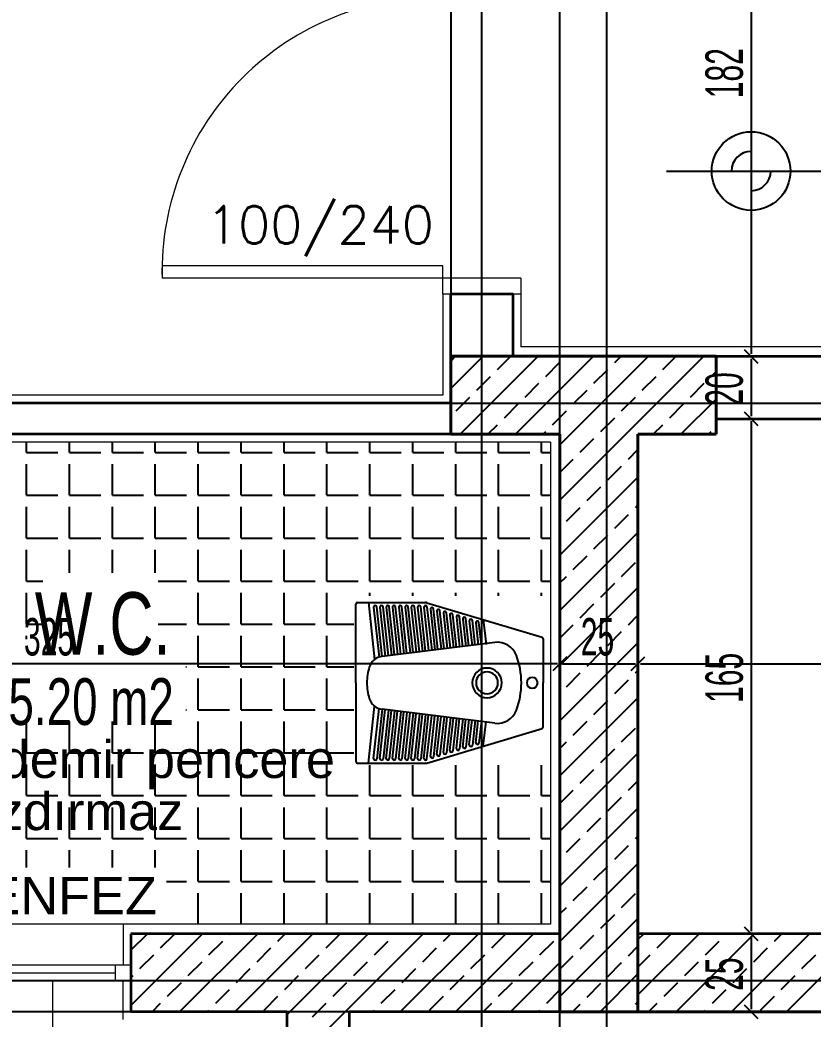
# Model space of a CAD drawing. Header units: inches. Extents: x -7543 to -822, y 102837 to 190349.
# Drawn here: x -836.2773 to -836.25188, y 102837.18519 to 102837.2172 of the extents above; entities that cross this region are included whole.
import ezdxf

# ---------------------------------------------------------------- set-up
doc = ezdxf.new("R2010")
doc.units = ezdxf.units.IN
doc.header["$MEASUREMENT"] = 0
doc.linetypes.add('DASHDOTX2', pattern=[2, 1, -0.5, 0, -0.5])
doc.layers.get('Defpoints').update_dxf_attribs({"lineweight": 25})
for name, color, linetype, lineweight in [('AKS', 1, 'Continuous', 25), ('ICOL', 55, 'Continuous', 25), ('KOLON', 2, 'Continuous', 40), ('SIVA', 150, 'Continuous', 15), ('TARAMA', 8, 'Continuous', 25), ('YAZI', 7, 'Continuous', 25)]:
    doc.layers.add(name, color=color, linetype=linetype, lineweight=lineweight)
for name, color, linetype, lineweight, true_color in [('DUVAR', 7, 'Continuous', 35, 0xfc4642), ('KAPI', 7, 'Continuous', 18, 0xffb360), ('PENCERE', 7, 'Continuous', 18, 0xffb360), ('TEFRİŞ', 7, 'Continuous', 25, 0x78462c)]:
    doc.layers.add(name, color=color, linetype=linetype, lineweight=lineweight, true_color=true_color)
doc.styles.add('arıal', font='arial.ttf', dxfattribs={"width": 0.7})
doc.styles.add('OLCU', font='tromand.shx', dxfattribs={"width": 0.6, "height": 12})
doc.styles.add('style5', font='arial.ttf', dxfattribs={"height": 1.25})
doc.styles.add('TURKCE', font='arial.ttf')
doc.styles.add('TXTX', font='TXTX')

msp = doc.modelspace()

# ---------------------------------------------------------------- linework, layer by layer
at = {"layer": 'AKS', "linetype": 'DASHDOTX2', "ltscale": 10}
for p, q in [((-836.262493609079, 102837.1806961072), (-836.262493609079, 102837.3175782626)), ((-836.2599936090788, 102837.1806961072), (-836.2599936090788, 102837.3175782626)), ((-836.2584936090789, 102837.1806961072), (-836.2584936090789, 102837.3175782626)), ((-836.367170170194, 102837.2049247682), (-836.1191146139665, 102837.2049247682)), ((-836.3669957154596, 102837.1864247682), (-836.1191146139665, 102837.1864247682))]:
    msp.add_line(p, q, dxfattribs=at)
at = {"layer": 'Defpoints'}
for p, q in [((-836.2634936090791, 102837.2286747682), (-836.2634936090788, 102837.2049247682)), ((-836.2634936090788, 102837.2049247682), (-836.2924936090786, 102837.2049247682)), ((-836.1609936090792, 102837.1854247682), (-836.335993609079, 102837.1854247682))]:
    msp.add_line(p, q, dxfattribs=at)
at = {"layer": 'DUVAR'}
for p, q in [((-836.2634936090791, 102837.2064247682), (-836.2634936090791, 102837.2084247682)), ((-836.2634936090791, 102837.2084247682), (-836.261493609079, 102837.2084247682)), ((-836.261493609079, 102837.2064247682), (-836.261493609079, 102837.2084247682)), ((-836.2549936090788, 102837.2064247682), (-836.2419936090789, 102837.2064247682)), ((-836.2634936090791, 102837.2049247682), (-836.2834936090786, 102837.2049247682)), ((-836.2549936090788, 102837.2044247682), (-836.2419936090789, 102837.2044247682)), ((-836.2634936090791, 102837.2039247682), (-836.2834936090786, 102837.2039247682)), ((-836.259993609079, 102837.1879247682), (-836.2737436090788, 102837.1879247682)), ((-836.2737436090788, 102837.1879247682), (-836.2737436090788, 102837.1854247682)), ((-836.2394936090789, 102837.1879247682), (-836.2574936090789, 102837.1879247682)), ((-836.2687436090788, 102837.1854247682), (-836.2737436090788, 102837.1854247682)), ((-836.2687436090788, 102837.1854247682), (-836.2687436090788, 102837.1794247682)), ((-836.259993609079, 102837.1854247682), (-836.2667436090787, 102837.1854247682)), ((-836.2667436090787, 102837.1854247682), (-836.2667436090787, 102837.1774247682)), ((-836.2394936090789, 102837.1854247682), (-836.2574936090789, 102837.1854247682)), ((-836.2574936090789, 102837.1854247682), (-836.2394936090789, 102837.1854247682))]:
    msp.add_line(p, q, dxfattribs=at)
at = {"layer": 'ICOL'}
for p, q in [((-836.2538691643615, 102837.2245967682), (-836.2538691643615, 102837.2065027682)), ((-836.2538692875517, 102837.2149069996), (-836.2538692875517, 102837.2099051914)), ((-836.2565819379208, 102837.212360035), (-836.2460495855444, 102837.212360035)), ((-836.2540897816772, 102837.2066453855), (-836.2536485470457, 102837.2062041508)), ((-836.2540897816772, 102837.2066453855), (-836.2536485470457, 102837.2062041508)), ((-836.2541031643615, 102837.2064247682), (-836.2519191643614, 102837.2064247682)), ((-836.2541031643615, 102837.2064247682), (-836.2519191643614, 102837.2064247682)), ((-836.2538691643615, 102837.2063467682), (-836.2538691643615, 102837.2045027682)), ((-836.2540897816772, 102837.2046453855), (-836.2536485470457, 102837.2042041509)), ((-836.2540897816772, 102837.2046453855), (-836.2536485470457, 102837.2042041509)), ((-836.2541031643615, 102837.2044247682), (-836.2519191643614, 102837.2044247682)), ((-836.2541031643615, 102837.2044247682), (-836.2519191643614, 102837.2044247682)), ((-836.2538691643615, 102837.2043467682), (-836.2538691643615, 102837.1880027682)), ((-836.2599936090788, 102837.196340318), (-836.2599936090788, 102837.198524318)), ((-836.2574936090789, 102837.196340318), (-836.2574936090789, 102837.198524318)), ((-836.2574936090789, 102837.196340318), (-836.2574936090789, 102837.198524318)), ((-836.2600716090789, 102837.196574318), (-836.2924156090786, 102837.196574318)), ((-836.2597729917632, 102837.1967949353), (-836.2602142263946, 102837.1963537007)), ((-836.2602142263945, 102837.1963537007), (-836.2597729917632, 102837.1967949353)), ((-836.259993609079, 102837.196808318), (-836.259993609079, 102837.194624318)), ((-836.2599156090788, 102837.196574318), (-836.2575716090789, 102837.196574318)), ((-836.2577142263947, 102837.1963537007), (-836.2572729917631, 102837.1967949353)), ((-836.2577142263947, 102837.1963537007), (-836.2572729917631, 102837.1967949353)), ((-836.2574156090789, 102837.196574318), (-836.2395716090789, 102837.196574318)), ((-836.2541031643615, 102837.1879247682), (-836.2519191643614, 102837.1879247682)), ((-836.2541031643615, 102837.1879247682), (-836.2519191643614, 102837.1879247682)), ((-836.2540897816772, 102837.1881453855), (-836.2536485470457, 102837.1877041509)), ((-836.2540897816772, 102837.1881453855), (-836.2536485470457, 102837.1877041509)), ((-836.2538691643615, 102837.1878467682), (-836.2538691643615, 102837.1855027682)), ((-836.2541031643615, 102837.1854247682), (-836.2519191643614, 102837.1854247682)), ((-836.2540897816772, 102837.1856453855), (-836.2536485470457, 102837.1852041509))]:
    msp.add_line(p, q, dxfattribs=at)
msp.add_circle((-836.2538692875517, 102837.212360035), 0.00126, dxfattribs=at)
for radius, start, end in [(0.0006300000000046567, 90, 180), (0.0006299999999959255, 270, 0)]:
    msp.add_arc((-836.2538692875517, 102837.212360035), radius, start, end, dxfattribs=at)
at = {"layer": 'KAPI'}
for p, q in [((-836.2637436090791, 102837.2093247682), (-836.2727436090792, 102837.2093247682)), ((-836.2727436090792, 102837.2093247682), (-836.272743609079, 102837.2089247682)), ((-836.263743609079, 102837.2089247682), (-836.2637436090791, 102837.2093247682)), ((-836.263743609079, 102837.2089247682), (-836.272743609079, 102837.2089247682)), ((-836.2612436090791, 102837.2089247682), (-836.263743609079, 102837.2089247682)), ((-836.263743609079, 102837.2084247682), (-836.263743609079, 102837.2089247682)), ((-836.2612436090791, 102837.2089247682), (-836.2612436090791, 102837.2084247682)), ((-836.263743609079, 102837.2084247682), (-836.2612436090791, 102837.2084247682))]:
    msp.add_line(p, q, dxfattribs=at)
msp.add_arc((-836.2639436090791, 102837.2091247682), 0.008802272433866156, 88.69804733154743, 181.3019526003686, dxfattribs=at)
at = {"layer": 'KOLON'}
for p, q in [((-836.259993609079, 102837.2064247682), (-836.2634936090788, 102837.2064247682)), ((-836.2634936090788, 102837.2064247682), (-836.2634936090788, 102837.2039247682)), ((-836.2579936090789, 102837.2064247682), (-836.259993609079, 102837.2064247682)), ((-836.2549936090788, 102837.2064247682), (-836.2579936090789, 102837.2064247682)), ((-836.2549936090788, 102837.2039247682), (-836.2549936090788, 102837.2064247682)), ((-836.2634936090788, 102837.2039247682), (-836.259993609079, 102837.2039247682)), ((-836.259993609079, 102837.2039247682), (-836.259993609079, 102837.1854247682)), ((-836.2574936090789, 102837.1854247682), (-836.2574936090789, 102837.2039247682)), ((-836.2574936090789, 102837.2039247682), (-836.2549936090788, 102837.2039247682)), ((-836.259993609079, 102837.1854247682), (-836.2574936090789, 102837.1854247682))]:
    msp.add_line(p, q, dxfattribs=at)
at = {"layer": 'PENCERE'}
for p, q in [((-836.2787436090788, 102837.1869247682), (-836.2737436090788, 102837.1869247682)), ((-836.2782436090788, 102837.1866747682), (-836.2742436090788, 102837.1866747682)), ((-836.2742436090788, 102837.1869247682), (-836.2742436090788, 102837.1864247682)), ((-836.2787436090788, 102837.1864247682), (-836.2737436090788, 102837.1864247682)), ((-836.2762436090787, 102837.1826580301), (-836.2762436090787, 102837.1864247682))]:
    msp.add_line(p, q, dxfattribs=at)
at = {"layer": 'SIVA'}
for p, q in [((-836.263743609079, 102837.2084247682), (-836.263743609079, 102837.2051747682)), ((-836.2612436090791, 102837.2084247682), (-836.2612436090791, 102837.2067247682)), ((-836.259993609079, 102837.2067247682), (-836.2612436090791, 102837.2067247682)), ((-836.2579936090789, 102837.2067247682), (-836.259993609079, 102837.2067247682)), ((-836.2546936090789, 102837.2067247682), (-836.2579936090789, 102837.2067247682)), ((-836.2416936090789, 102837.2067247682), (-836.2552936090789, 102837.2067247682)), ((-836.263743609079, 102837.2051747682), (-836.2834936090786, 102837.2051747682)), ((-836.2602936090789, 102837.2036747682), (-836.2834936090786, 102837.2036747682)), ((-836.2602936090789, 102837.2036747682), (-836.2602936090789, 102837.1882247682)), ((-836.2602936090789, 102837.1882247682), (-836.2922436090787, 102837.1882247682)), ((-836.2739936090787, 102837.1882247682), (-836.2739936090787, 102837.1869247682)), ((-836.2739936090787, 102837.1851747682), (-836.2739936090787, 102837.1864247682))]:
    msp.add_line(p, q, dxfattribs=at)
at = {"layer": 'TARAMA'}
for p, q in [((-836.2634936090788, 102837.2053883137), (-836.2624571545964, 102837.2064247682)), ((-836.2634936090788, 102837.2062721972), (-836.2633410380745, 102837.2064247682)), ((-836.2631893876435, 102837.2039247682), (-836.2606893876435, 102837.2064247682)), ((-836.2619968294041, 102837.2060012099), (-836.2615732711215, 102837.2064247682)), ((-836.2614216206905, 102837.2039247682), (-836.2589216206906, 102837.2064247682)), ((-836.2604500333202, 102837.205780239), (-836.260008091582, 102837.2062221807)), ((-836.259993609079, 102837.2035850128), (-836.2571538537376, 102837.2064247682)), ((-836.259993609079, 102837.2018172459), (-836.2553860867846, 102837.2064247682)), ((-836.258240324629, 102837.2062221807), (-836.2580377372155, 102837.2064247682)), ((-836.2566935285452, 102837.2060012099), (-836.2562699702626, 102837.2064247682)), ((-836.2589032372364, 102837.2055592681), (-836.2584612954981, 102837.2060012099)), ((-836.2551467324613, 102837.205780239), (-836.2549936090788, 102837.2059333624)), ((-836.2626597420115, 102837.2053382973), (-836.2622178002732, 102837.205780239)), ((-836.2611129459276, 102837.2051173264), (-836.2606710041894, 102837.2055592681)), ((-836.2573564411525, 102837.2053382973), (-836.2569144994143, 102837.205780239)), ((-836.2558096450687, 102837.2051173264), (-836.2553677033304, 102837.2055592681)), ((-836.2595661498437, 102837.2048963555), (-836.2591242081055, 102837.2053382973)), ((-836.2633226546188, 102837.2046753847), (-836.2628807128806, 102837.2051173264)), ((-836.261775858535, 102837.2044544138), (-836.2613339167967, 102837.2048963555)), ((-836.2580193537599, 102837.2046753847), (-836.2575774120216, 102837.2051173264)), ((-836.256472557676, 102837.2044544138), (-836.2560306159378, 102837.2048963555)), ((-836.2561183198317, 102837.2039247682), (-836.2549936090788, 102837.2050494789)), ((-836.2602290624511, 102837.2042334429), (-836.2597871207129, 102837.2046753847)), ((-836.2586822663673, 102837.2040124721), (-836.258240324629, 102837.2044544138)), ((-836.2623055041685, 102837.2039247682), (-836.2619968294041, 102837.2042334429)), ((-836.2605377372155, 102837.2039247682), (-836.2604500333202, 102837.2040124721)), ((-836.2570022033096, 102837.2039247682), (-836.2566935285452, 102837.2042334429)), ((-836.2552344363567, 102837.2039247682), (-836.2551467324613, 102837.2040124721)), ((-836.2770856678891, 102837.2033471982), (-836.2770856678891, 102837.2036747682)), ((-836.2757106678891, 102837.2033471982), (-836.2757106678891, 102837.2036747682)), ((-836.2743356678891, 102837.2033471982), (-836.2743356678891, 102837.2036747682)), ((-836.272960667889, 102837.2033471982), (-836.272960667889, 102837.2036747682)), ((-836.2715856678891, 102837.2033471982), (-836.2715856678891, 102837.2036747682)), ((-836.270210667889, 102837.2033471982), (-836.270210667889, 102837.2036747682)), ((-836.2688356678891, 102837.2033471982), (-836.2688356678891, 102837.2036747682)), ((-836.267460667889, 102837.2033471982), (-836.267460667889, 102837.2036747682)), ((-836.2660856678891, 102837.2033471982), (-836.2660856678891, 102837.2036747682)), ((-836.2647106678891, 102837.2033471982), (-836.2647106678891, 102837.2036747682)), ((-836.2633356678891, 102837.2033471982), (-836.2633356678891, 102837.2036747682)), ((-836.2619606678891, 102837.2033471982), (-836.2619606678891, 102837.2036747682)), ((-836.260585667889, 102837.2033471982), (-836.260585667889, 102837.2036747682)), ((-836.2593451789746, 102837.2033495595), (-836.2589032372364, 102837.2037915012)), ((-836.2770856678891, 102837.2033471982), (-836.2760856678891, 102837.2033471982)), ((-836.2757106678891, 102837.2033471982), (-836.274710667889, 102837.2033471982)), ((-836.2743356678891, 102837.2033471982), (-836.2733356678891, 102837.2033471982)), ((-836.272960667889, 102837.2033471982), (-836.2719606678891, 102837.2033471982)), ((-836.2715856678891, 102837.2033471982), (-836.2705856678891, 102837.2033471982)), ((-836.270210667889, 102837.2033471982), (-836.2692106678891, 102837.2033471982)), ((-836.2688356678891, 102837.2033471982), (-836.2678356678891, 102837.2033471982)), ((-836.267460667889, 102837.2033471982), (-836.2664606678891, 102837.2033471982)), ((-836.2660856678891, 102837.2033471982), (-836.265085667889, 102837.2033471982)), ((-836.2647106678891, 102837.2033471982), (-836.2637106678891, 102837.2033471982)), ((-836.2633356678891, 102837.2033471982), (-836.2623356678891, 102837.2033471982)), ((-836.2619606678891, 102837.2033471982), (-836.2609606678891, 102837.2033471982)), ((-836.260585667889, 102837.2033471982), (-836.2602936090789, 102837.2033471982)), ((-836.2577983828908, 102837.2031285886), (-836.2574936090789, 102837.2034333624)), ((-836.2770856678891, 102837.2019721982), (-836.2770856678891, 102837.2029721982)), ((-836.2757106678891, 102837.2019721982), (-836.2757106678891, 102837.2029721982)), ((-836.2743356678891, 102837.2019721982), (-836.2743356678891, 102837.2029721982)), ((-836.272960667889, 102837.2019721982), (-836.272960667889, 102837.2029721982)), ((-836.2715856678891, 102837.2019721982), (-836.2715856678891, 102837.2029721982)), ((-836.270210667889, 102837.2019721982), (-836.270210667889, 102837.2029721982)), ((-836.2688356678891, 102837.2019721982), (-836.2688356678891, 102837.2029721982)), ((-836.267460667889, 102837.2019721982), (-836.267460667889, 102837.2029721982)), ((-836.2660856678891, 102837.2019721982), (-836.2660856678891, 102837.2029721982)), ((-836.2647106678891, 102837.2019721982), (-836.2647106678891, 102837.2029721982)), ((-836.2633356678891, 102837.2019721982), (-836.2633356678891, 102837.2029721982)), ((-836.2619606678891, 102837.2019721982), (-836.2619606678891, 102837.2029721982)), ((-836.260585667889, 102837.2019721982), (-836.260585667889, 102837.2029721982)), ((-836.259993609079, 102837.2027011293), (-836.2595661498437, 102837.2031285886)), ((-836.2584612954981, 102837.202465676), (-836.2580193537599, 102837.2029076177)), ((-836.259993609079, 102837.2000494789), (-836.2574936090789, 102837.2025494789)), ((-836.2591242081055, 102837.2018027634), (-836.2586822663673, 102837.2022447051)), ((-836.2770856678891, 102837.2019721982), (-836.2760856678891, 102837.2019721982)), ((-836.2757106678891, 102837.2019721982), (-836.274710667889, 102837.2019721982)), ((-836.2743356678891, 102837.2019721982), (-836.2733356678891, 102837.2019721982)), ((-836.272960667889, 102837.2019721982), (-836.2719606678891, 102837.2019721982)), ((-836.2715856678891, 102837.2019721982), (-836.2705856678891, 102837.2019721982)), ((-836.270210667889, 102837.2019721982), (-836.2692106678891, 102837.2019721982)), ((-836.2688356678891, 102837.2019721982), (-836.2678356678891, 102837.2019721982)), ((-836.267460667889, 102837.2019721982), (-836.2664606678891, 102837.2019721982)), ((-836.2660856678891, 102837.2019721982), (-836.265085667889, 102837.2019721982)), ((-836.2647106678891, 102837.2019721982), (-836.2637106678891, 102837.2019721982)), ((-836.2633356678891, 102837.2019721982), (-836.2623356678891, 102837.2019721982)), ((-836.2619606678891, 102837.2019721982), (-836.2609606678891, 102837.2019721982)), ((-836.260585667889, 102837.2019721982), (-836.2602936090789, 102837.2019721982)), ((-836.2770856678891, 102837.2005971982), (-836.2770856678891, 102837.2015971982)), ((-836.2757106678891, 102837.2005971982), (-836.2757106678891, 102837.2015971982)), ((-836.2743356678891, 102837.2005971982), (-836.2743356678891, 102837.2015971982)), ((-836.272960667889, 102837.2005971982), (-836.272960667889, 102837.2015971982)), ((-836.2715856678891, 102837.2005971982), (-836.2715856678891, 102837.2015971982)), ((-836.270210667889, 102837.2005971982), (-836.270210667889, 102837.2015971982)), ((-836.2688356678891, 102837.2005971982), (-836.2688356678891, 102837.2015971982)), ((-836.267460667889, 102837.2005971982), (-836.267460667889, 102837.2015971982)), ((-836.2660856678891, 102837.2005971982), (-836.2660856678891, 102837.2015971982)), ((-836.2647106678891, 102837.2005971982), (-836.2647106678891, 102837.2015971982)), ((-836.2633356678891, 102837.2005971982), (-836.2633356678891, 102837.2015971982)), ((-836.2619606678891, 102837.2005971982), (-836.2619606678891, 102837.2015971982)), ((-836.260585667889, 102837.2005971982), (-836.260585667889, 102837.2015971982)), ((-836.2597871207129, 102837.2011398508), (-836.2593451789746, 102837.2015817925)), ((-836.2575774120216, 102837.2015817925), (-836.2574936090789, 102837.2016655954)), ((-836.258240324629, 102837.2009188799), (-836.2577983828908, 102837.2013608216)), ((-836.259993609079, 102837.198281712), (-836.2574936090789, 102837.200781712)), ((-836.2770856678891, 102837.2005971982), (-836.2760856678891, 102837.2005971982)), ((-836.2757106678891, 102837.2005971982), (-836.274710667889, 102837.2005971982)), ((-836.2743356678891, 102837.2005971982), (-836.2733356678891, 102837.2005971982)), ((-836.272960667889, 102837.2005971982), (-836.2719606678891, 102837.2005971982)), ((-836.2715856678891, 102837.2005971982), (-836.2705856678891, 102837.2005971982)), ((-836.270210667889, 102837.2005971982), (-836.2692106678891, 102837.2005971982)), ((-836.2688356678891, 102837.2005971982), (-836.2678356678891, 102837.2005971982)), ((-836.267460667889, 102837.2005971982), (-836.2664606678891, 102837.2005971982)), ((-836.2660856678891, 102837.2005971982), (-836.265085667889, 102837.2005971982)), ((-836.2647106678891, 102837.2005971982), (-836.2637106678891, 102837.2005971982)), ((-836.2633356678891, 102837.2005971982), (-836.2623356678891, 102837.2005971982)), ((-836.2619606678891, 102837.2005971982), (-836.2609606678891, 102837.2005971982)), ((-836.260585667889, 102837.2005971982), (-836.2602936090789, 102837.2005971982)), ((-836.2589032372364, 102837.2002559673), (-836.2584612954981, 102837.200697909)), ((-836.2770856678891, 102837.1992221982), (-836.2770856678891, 102837.2002221982)), ((-836.2757106678891, 102837.1994885477), (-836.2757106678891, 102837.2002221982)), ((-836.2743356678891, 102837.1994885477), (-836.2743356678891, 102837.2002221982)), ((-836.272960667889, 102837.1994885477), (-836.272960667889, 102837.2002221982)), ((-836.2715856678891, 102837.1992221982), (-836.2715856678891, 102837.2002221982)), ((-836.270210667889, 102837.1992221982), (-836.270210667889, 102837.2002221982)), ((-836.2688356678891, 102837.1992221982), (-836.2688356678891, 102837.2002221982)), ((-836.267460667889, 102837.1992221982), (-836.267460667889, 102837.2002221982)), ((-836.2660856678891, 102837.1992221982), (-836.2660856678891, 102837.2002221982)), ((-836.2647106678891, 102837.1992221982), (-836.2647106678891, 102837.2002221982)), ((-836.2633356678891, 102837.1992221982), (-836.2633356678891, 102837.2002221982)), ((-836.2619606678891, 102837.1992221982), (-836.2619606678891, 102837.2002221982)), ((-836.260585667889, 102837.1992221982), (-836.260585667889, 102837.2002221982)), ((-836.2595661498437, 102837.1995930547), (-836.2591242081055, 102837.2000349964)), ((-836.2580193537599, 102837.1993720838), (-836.2575774120216, 102837.1998140255)), ((-836.2770856678891, 102837.1992221982), (-836.2765624042447, 102837.1992221982)), ((-836.2728715447632, 102837.1992221982), (-836.2719606678891, 102837.1992221982)), ((-836.2715856678891, 102837.1992221982), (-836.2705856678891, 102837.1992221982)), ((-836.270210667889, 102837.1992221982), (-836.2692106678891, 102837.1992221982)), ((-836.2688356678891, 102837.1992221982), (-836.2678356678891, 102837.1992221982)), ((-836.267460667889, 102837.1992221982), (-836.2664606678891, 102837.1992221982)), ((-836.2660856678891, 102837.1992221982), (-836.265085667889, 102837.1992221982)), ((-836.2647106678891, 102837.1992221982), (-836.2637106678891, 102837.1992221982)), ((-836.2633356678891, 102837.1992221982), (-836.2623356678891, 102837.1992221982)), ((-836.2619606678891, 102837.1992221982), (-836.2609606678891, 102837.1992221982)), ((-836.260585667889, 102837.1992221982), (-836.2602936090789, 102837.1992221982)), ((-836.259993609079, 102837.1991655954), (-836.2597871207129, 102837.1993720838)), ((-836.2586822663673, 102837.1987091712), (-836.258240324629, 102837.1991511129)), ((-836.2770856678891, 102837.1978471982), (-836.2770856678891, 102837.1988471982)), ((-836.2715856678891, 102837.1978471982), (-836.2715856678891, 102837.1988471982)), ((-836.270210667889, 102837.1978471982), (-836.270210667889, 102837.1988471982)), ((-836.2688356678891, 102837.1978471982), (-836.2688356678891, 102837.1988471982)), ((-836.267460667889, 102837.1978471982), (-836.267460667889, 102837.1988471982)), ((-836.2660856678891, 102837.1987511697), (-836.2660856678891, 102837.1988471982)), ((-836.2647106678891, 102837.1987511697), (-836.2647106678891, 102837.1988471982)), ((-836.2633356678891, 102837.1987511697), (-836.2633356678891, 102837.1988471982)), ((-836.2619606678891, 102837.1987511697), (-836.2619606678891, 102837.1988471982)), ((-836.260585667889, 102837.1987511697), (-836.260585667889, 102837.1988471982)), ((-836.259993609079, 102837.196513945), (-836.2574936090789, 102837.199013945)), ((-836.2593451789746, 102837.1980462586), (-836.2589032372364, 102837.1984882003)), ((-836.2770856678891, 102837.1978471982), (-836.2765624042447, 102837.1978471982)), ((-836.2728715447632, 102837.1978471982), (-836.2719606678891, 102837.1978471982)), ((-836.2715856678891, 102837.1978471982), (-836.2705856678891, 102837.1978471982)), ((-836.270210667889, 102837.1978471982), (-836.2692106678891, 102837.1978471982)), ((-836.2688356678891, 102837.1978471982), (-836.2678356678891, 102837.1978471982)), ((-836.267460667889, 102837.1978471982), (-836.2666009001064, 102837.1978471982)), ((-836.2577983828908, 102837.1978252877), (-836.2574936090789, 102837.1981300615)), ((-836.259993609079, 102837.1973978285), (-836.2595661498437, 102837.1978252877)), ((-836.2584612954981, 102837.1971623751), (-836.2580193537599, 102837.1976043169)), ((-836.2770856678891, 102837.1973567733), (-836.2770856678891, 102837.1974721982)), ((-836.2715856678891, 102837.1964721982), (-836.2715856678891, 102837.1974721982)), ((-836.270210667889, 102837.1964721982), (-836.270210667889, 102837.1974721982)), ((-836.2688356678891, 102837.1964721982), (-836.2688356678891, 102837.1974721982)), ((-836.267460667889, 102837.1964721982), (-836.267460667889, 102837.1974721982)), ((-836.259993609079, 102837.1947461781), (-836.2574936090789, 102837.1972461781)), ((-836.2591242081055, 102837.1964994625), (-836.2586822663673, 102837.1969414043)), ((-836.2719831603116, 102837.1964721982), (-836.2719606678891, 102837.1964721982)), ((-836.2715856678891, 102837.1964721982), (-836.2705856678891, 102837.1964721982)), ((-836.270210667889, 102837.1964721982), (-836.2692106678891, 102837.1964721982)), ((-836.2688356678891, 102837.1964721982), (-836.2678356678891, 102837.1964721982)), ((-836.267460667889, 102837.1964721982), (-836.2666009001064, 102837.1964721982)), ((-836.2597871207129, 102837.1958365499), (-836.2593451789746, 102837.1962784916)), ((-836.2575774120216, 102837.1962784916), (-836.2574936090789, 102837.1963622946)), ((-836.2715856678891, 102837.1950971982), (-836.2715856678891, 102837.1960971982)), ((-836.270210667889, 102837.1950971982), (-836.270210667889, 102837.1960971982)), ((-836.2688356678891, 102837.1950971982), (-836.2688356678891, 102837.1960971982)), ((-836.267460667889, 102837.1950971982), (-836.267460667889, 102837.1960971982)), ((-836.258240324629, 102837.195615579), (-836.2577983828908, 102837.1960575208)), ((-836.259993609079, 102837.1929784111), (-836.2574936090789, 102837.1954784111)), ((-836.2589032372364, 102837.1949526664), (-836.2584612954981, 102837.1953946082)), ((-836.2719831603116, 102837.1950971982), (-836.2719606678891, 102837.1950971982)), ((-836.2715856678891, 102837.1950971982), (-836.2705856678891, 102837.1950971982)), ((-836.270210667889, 102837.1950971982), (-836.2692106678891, 102837.1950971982)), ((-836.2688356678891, 102837.1950971982), (-836.2678356678891, 102837.1950971982)), ((-836.267460667889, 102837.1950971982), (-836.2666009001064, 102837.1950971982)), ((-836.2770856678891, 102837.1937221982), (-836.2770856678891, 102837.1947221982)), ((-836.2757106678891, 102837.1937221982), (-836.2757106678891, 102837.1947221982)), ((-836.2743356678891, 102837.1937221982), (-836.2743356678891, 102837.1947221982)), ((-836.272960667889, 102837.1937221982), (-836.272960667889, 102837.1947221982)), ((-836.2715856678891, 102837.1937221982), (-836.2715856678891, 102837.1947221982)), ((-836.270210667889, 102837.1937221982), (-836.270210667889, 102837.1947221982)), ((-836.2688356678891, 102837.1937221982), (-836.2688356678891, 102837.1947221982)), ((-836.267460667889, 102837.1937221982), (-836.267460667889, 102837.1947221982)), ((-836.2595661498437, 102837.1942897538), (-836.2591242081055, 102837.1947316955)), ((-836.2580193537599, 102837.1940687829), (-836.2575774120216, 102837.1945107247)), ((-836.259993609079, 102837.1938622946), (-836.2597871207129, 102837.1940687829)), ((-836.2770856678891, 102837.1937221982), (-836.2760856678891, 102837.1937221982)), ((-836.2757106678891, 102837.1937221982), (-836.274710667889, 102837.1937221982)), ((-836.2743356678891, 102837.1937221982), (-836.2733356678891, 102837.1937221982)), ((-836.272960667889, 102837.1937221982), (-836.2719606678891, 102837.1937221982)), ((-836.2715856678891, 102837.1937221982), (-836.2705856678891, 102837.1937221982)), ((-836.270210667889, 102837.1937221982), (-836.2692106678891, 102837.1937221982)), ((-836.2688356678891, 102837.1937221982), (-836.2678356678891, 102837.1937221982)), ((-836.267460667889, 102837.1937221982), (-836.2666009001064, 102837.1937221982)), ((-836.259993609079, 102837.1912106441), (-836.2574936090789, 102837.1937106441)), ((-836.2586822663673, 102837.1934058703), (-836.258240324629, 102837.1938478121)), ((-836.2770856678891, 102837.1923471982), (-836.2770856678891, 102837.1933471982)), ((-836.2757106678891, 102837.1923471982), (-836.2757106678891, 102837.1933471982)), ((-836.2743356678891, 102837.1923471982), (-836.2743356678891, 102837.1933471982)), ((-836.272960667889, 102837.1923471982), (-836.272960667889, 102837.1933471982)), ((-836.2715856678891, 102837.1923471982), (-836.2715856678891, 102837.1933471982)), ((-836.270210667889, 102837.1923471982), (-836.270210667889, 102837.1933471982)), ((-836.2688356678891, 102837.1923471982), (-836.2688356678891, 102837.1933471982)), ((-836.267460667889, 102837.1923471982), (-836.267460667889, 102837.1933471982)), ((-836.2660856678891, 102837.1923471982), (-836.2660856678891, 102837.193326142)), ((-836.2647106678891, 102837.1923471982), (-836.2647106678891, 102837.193326142)), ((-836.2633356678891, 102837.1923471982), (-836.2633356678891, 102837.193326142)), ((-836.2619606678891, 102837.1923471982), (-836.2619606678891, 102837.193326142)), ((-836.260585667889, 102837.1923471982), (-836.260585667889, 102837.193326142)), ((-836.2593451789746, 102837.1927429577), (-836.2589032372364, 102837.1931848995)), ((-836.2577983828908, 102837.1925219869), (-836.2574936090789, 102837.1928267607)), ((-836.259993609079, 102837.1920945276), (-836.2595661498437, 102837.1925219869)), ((-836.2770856678891, 102837.1923471982), (-836.2760856678891, 102837.1923471982)), ((-836.2757106678891, 102837.1923471982), (-836.274710667889, 102837.1923471982)), ((-836.2743356678891, 102837.1923471982), (-836.2733356678891, 102837.1923471982)), ((-836.272960667889, 102837.1923471982), (-836.2719606678891, 102837.1923471982)), ((-836.2715856678891, 102837.1923471982), (-836.2705856678891, 102837.1923471982)), ((-836.270210667889, 102837.1923471982), (-836.2692106678891, 102837.1923471982)), ((-836.2688356678891, 102837.1923471982), (-836.2678356678891, 102837.1923471982)), ((-836.267460667889, 102837.1923471982), (-836.2664606678891, 102837.1923471982)), ((-836.2660856678891, 102837.1923471982), (-836.265085667889, 102837.1923471982)), ((-836.2647106678891, 102837.1923471982), (-836.2637106678891, 102837.1923471982)), ((-836.2633356678891, 102837.1923471982), (-836.2623356678891, 102837.1923471982)), ((-836.2619606678891, 102837.1923471982), (-836.2609606678891, 102837.1923471982)), ((-836.260585667889, 102837.1923471982), (-836.2602936090789, 102837.1923471982)), ((-836.2584612954981, 102837.1918590743), (-836.2580193537599, 102837.192301016)), ((-836.2770856678891, 102837.1909721982), (-836.2770856678891, 102837.1919721982)), ((-836.2757106678891, 102837.1909721982), (-836.2757106678891, 102837.1919721982)), ((-836.2743356678891, 102837.1909721982), (-836.2743356678891, 102837.1919721982)), ((-836.272960667889, 102837.1909721982), (-836.272960667889, 102837.1919721982)), ((-836.2715856678891, 102837.1909721982), (-836.2715856678891, 102837.1919721982)), ((-836.270210667889, 102837.1909721982), (-836.270210667889, 102837.1919721982)), ((-836.2688356678891, 102837.1909721982), (-836.2688356678891, 102837.1919721982)), ((-836.267460667889, 102837.1909721982), (-836.267460667889, 102837.1919721982)), ((-836.2660856678891, 102837.1909721982), (-836.2660856678891, 102837.1919721982)), ((-836.2647106678891, 102837.1909721982), (-836.2647106678891, 102837.1919721982)), ((-836.2633356678891, 102837.1909721982), (-836.2633356678891, 102837.1919721982)), ((-836.2619606678891, 102837.1909721982), (-836.2619606678891, 102837.1919721982)), ((-836.260585667889, 102837.1909721982), (-836.260585667889, 102837.1919721982)), ((-836.259993609079, 102837.1894428772), (-836.2574936090789, 102837.1919428772)), ((-836.2591242081055, 102837.1911961616), (-836.2586822663673, 102837.1916381034)), ((-836.2770856678891, 102837.1909721982), (-836.2760856678891, 102837.1909721982)), ((-836.2757106678891, 102837.1909721982), (-836.274710667889, 102837.1909721982)), ((-836.2743356678891, 102837.1909721982), (-836.2733356678891, 102837.1909721982)), ((-836.272960667889, 102837.1909721982), (-836.2719606678891, 102837.1909721982)), ((-836.2715856678891, 102837.1909721982), (-836.2705856678891, 102837.1909721982)), ((-836.270210667889, 102837.1909721982), (-836.2692106678891, 102837.1909721982)), ((-836.2688356678891, 102837.1909721982), (-836.2678356678891, 102837.1909721982)), ((-836.267460667889, 102837.1909721982), (-836.2664606678891, 102837.1909721982)), ((-836.2660856678891, 102837.1909721982), (-836.265085667889, 102837.1909721982)), ((-836.2647106678891, 102837.1909721982), (-836.2637106678891, 102837.1909721982)), ((-836.2633356678891, 102837.1909721982), (-836.2623356678891, 102837.1909721982)), ((-836.2619606678891, 102837.1909721982), (-836.2609606678891, 102837.1909721982)), ((-836.260585667889, 102837.1909721982), (-836.2602936090789, 102837.1909721982)), ((-836.2597871207129, 102837.190533249), (-836.2593451789746, 102837.1909751908)), ((-836.2575774120216, 102837.1909751908), (-836.2574936090789, 102837.1910589937)), ((-836.2770856678891, 102837.1900460056), (-836.2770856678891, 102837.1905971982)), ((-836.2757106678891, 102837.1900460056), (-836.2757106678891, 102837.1905971982)), ((-836.2743356678891, 102837.1900460056), (-836.2743356678891, 102837.1905971982)), ((-836.272960667889, 102837.1900460056), (-836.272960667889, 102837.1905971982)), ((-836.2715856678891, 102837.1895971982), (-836.2715856678891, 102837.1905971982)), ((-836.270210667889, 102837.1895971982), (-836.270210667889, 102837.1905971982)), ((-836.2688356678891, 102837.1895971982), (-836.2688356678891, 102837.1905971982)), ((-836.267460667889, 102837.1895971982), (-836.267460667889, 102837.1905971982)), ((-836.2660856678891, 102837.1895971982), (-836.2660856678891, 102837.1905971982)), ((-836.2647106678891, 102837.1895971982), (-836.2647106678891, 102837.1905971982)), ((-836.2633356678891, 102837.1895971982), (-836.2633356678891, 102837.1905971982)), ((-836.2619606678891, 102837.1895971982), (-836.2619606678891, 102837.1905971982)), ((-836.260585667889, 102837.1895971982), (-836.260585667889, 102837.1905971982)), ((-836.258240324629, 102837.1903122782), (-836.2577983828908, 102837.1907542199)), ((-836.259993609079, 102837.1876751102), (-836.2574936090789, 102837.1901751102)), ((-836.2589032372364, 102837.1896493656), (-836.2584612954981, 102837.1900913073)), ((-836.2726064420297, 102837.1895971982), (-836.2719606678891, 102837.1895971982)), ((-836.2715856678891, 102837.1895971982), (-836.2705856678891, 102837.1895971982)), ((-836.270210667889, 102837.1895971982), (-836.2692106678891, 102837.1895971982)), ((-836.2688356678891, 102837.1895971982), (-836.2678356678891, 102837.1895971982)), ((-836.267460667889, 102837.1895971982), (-836.2664606678891, 102837.1895971982)), ((-836.2660856678891, 102837.1895971982), (-836.265085667889, 102837.1895971982)), ((-836.2647106678891, 102837.1895971982), (-836.2637106678891, 102837.1895971982)), ((-836.2633356678891, 102837.1895971982), (-836.2623356678891, 102837.1895971982)), ((-836.2619606678891, 102837.1895971982), (-836.2609606678891, 102837.1895971982)), ((-836.260585667889, 102837.1895971982), (-836.2602936090789, 102837.1895971982)), ((-836.2715856678891, 102837.1882247682), (-836.2715856678891, 102837.1892221982)), ((-836.270210667889, 102837.1882247682), (-836.270210667889, 102837.1892221982)), ((-836.2688356678891, 102837.1882247682), (-836.2688356678891, 102837.1892221982)), ((-836.267460667889, 102837.1882247682), (-836.267460667889, 102837.1892221982)), ((-836.2660856678891, 102837.1882247682), (-836.2660856678891, 102837.1892221982)), ((-836.2647106678891, 102837.1882247682), (-836.2647106678891, 102837.1892221982)), ((-836.2633356678891, 102837.1882247682), (-836.2633356678891, 102837.1892221982)), ((-836.2619606678891, 102837.1882247682), (-836.2619606678891, 102837.1892221982)), ((-836.260585667889, 102837.1882247682), (-836.260585667889, 102837.1892221982)), ((-836.2595661498437, 102837.188986453), (-836.2591242081055, 102837.1894283947)), ((-836.2580193537599, 102837.1887654821), (-836.2575774120216, 102837.1892074238)), ((-836.259993609079, 102837.1885589937), (-836.2597871207129, 102837.1887654821)), ((-836.2770856678891, 102837.1882247682), (-836.2770856678891, 102837.1882460056)), ((-836.2757106678891, 102837.1882247682), (-836.2757106678891, 102837.1882460056)), ((-836.2743356678891, 102837.1882247682), (-836.2743356678891, 102837.1882460056)), ((-836.272960667889, 102837.1882247682), (-836.272960667889, 102837.1882460056)), ((-836.259993609079, 102837.1859073433), (-836.2574936090789, 102837.1884073433)), ((-836.2586822663673, 102837.1881025695), (-836.258240324629, 102837.1885445112)), ((-836.2737436090788, 102837.1873967626), (-836.2732156034754, 102837.1879247682)), ((-836.2737436090788, 102837.1856289956), (-836.2714478365224, 102837.1879247682)), ((-836.2721800695695, 102837.1854247682), (-836.2696800695694, 102837.1879247682)), ((-836.2705790942205, 102837.187909627), (-836.2705639530475, 102837.1879247682)), ((-836.2704123026165, 102837.1854247682), (-836.2679123026164, 102837.1879247682)), ((-836.2690322981366, 102837.1876886561), (-836.2687961860945, 102837.1879247682)), ((-836.2687436090788, 102837.1853256948), (-836.2661445356636, 102837.1879247682)), ((-836.2687436090788, 102837.1835579278), (-836.2643767687106, 102837.1879247682)), ((-836.2652757933615, 102837.187909627), (-836.2652606521885, 102837.1879247682)), ((-836.2651090017575, 102837.1854247682), (-836.2626090017576, 102837.1879247682)), ((-836.2637289972777, 102837.1876886561), (-836.2634928852356, 102837.1879247682)), ((-836.2633412348046, 102837.1854247682), (-836.2608412348046, 102837.1879247682)), ((-836.2574936090789, 102837.18773686), (-836.2573057008987, 102837.1879247682)), ((-836.2574936090789, 102837.185969093), (-836.2555379339458, 102837.1879247682)), ((-836.2562701669927, 102837.1854247682), (-836.2537701669928, 102837.1879247682)), ((-836.2546691916438, 102837.187909627), (-836.2546540504707, 102837.1879247682)), ((-836.2545024000398, 102837.1854247682), (-836.2520024000398, 102837.1879247682)), ((-836.2531223955599, 102837.1876886561), (-836.2528862835178, 102837.1879247682)), ((-836.2727888029117, 102837.1874676853), (-836.2723468611734, 102837.187909627)), ((-836.2712420068278, 102837.1872467144), (-836.2708000650896, 102837.1876886561)), ((-836.2674855020528, 102837.1874676853), (-836.2670435603145, 102837.187909627)), ((-836.2659387059689, 102837.1872467144), (-836.2654967642306, 102837.1876886561)), ((-836.2621822011938, 102837.1874676853), (-836.2617402594556, 102837.187909627)), ((-836.26063540511, 102837.1872467144), (-836.2601934633717, 102837.1876886561)), ((-836.2593451789746, 102837.1874396569), (-836.2589032372364, 102837.1878815986)), ((-836.2568789003349, 102837.1874676853), (-836.2564369585966, 102837.187909627)), ((-836.2553321042511, 102837.1872467144), (-836.2548901625129, 102837.1876886561)), ((-836.269695210744, 102837.1870257435), (-836.2692532690057, 102837.1874676853)), ((-836.264391909885, 102837.1870257435), (-836.2639499681468, 102837.1874676853)), ((-836.2577983828908, 102837.187218686), (-836.2574936090789, 102837.1875234598)), ((-836.2537853081673, 102837.1870257435), (-836.253343366429, 102837.1874676853)), ((-836.2527346330868, 102837.1854247682), (-836.2507552260772, 102837.1874041752)), ((-836.2734517155191, 102837.1868047726), (-836.2730097737808, 102837.1872467144)), ((-836.2719049194352, 102837.1865838018), (-836.271462977697, 102837.1870257435)), ((-836.2681484146601, 102837.1868047726), (-836.2677064729219, 102837.1872467144)), ((-836.2666016185763, 102837.1865838018), (-836.266159676838, 102837.1870257435)), ((-836.2628451138012, 102837.1868047726), (-836.2624031720629, 102837.1872467144)), ((-836.2615734678517, 102837.1854247682), (-836.259993609079, 102837.1870046269)), ((-836.2612983177173, 102837.1865838018), (-836.2608563759791, 102837.1870257435)), ((-836.259993609079, 102837.1867912268), (-836.2595661498437, 102837.187218686)), ((-836.2584612954981, 102837.1865557734), (-836.2580193537599, 102837.1869977151)), ((-836.2574936090789, 102837.1868529765), (-836.257099871204, 102837.1872467144)), ((-836.2559950168585, 102837.1865838018), (-836.2555530751202, 102837.1870257435)), ((-836.2522385120834, 102837.1868047726), (-836.2517965703452, 102837.1872467144)), ((-836.2703581233513, 102837.1863628309), (-836.2699161816131, 102837.1868047726)), ((-836.2650548224924, 102837.1863628309), (-836.2646128807542, 102837.1868047726)), ((-836.2544482207746, 102837.1863628309), (-836.2540062790364, 102837.1868047726)), ((-836.2737436090788, 102837.1865128791), (-836.2736726863882, 102837.1865838018)), ((-836.2725678320426, 102837.1859208892), (-836.2721258903043, 102837.1863628309)), ((-836.2688113272675, 102837.18614186), (-836.2683693855292, 102837.1865838018)), ((-836.2672645311836, 102837.1859208892), (-836.2668225894454, 102837.1863628309)), ((-836.2635080264085, 102837.18614186), (-836.2630660846703, 102837.1865838018)), ((-836.2619612303247, 102837.1859208892), (-836.2615192885864, 102837.1863628309)), ((-836.2591242081055, 102837.1858928608), (-836.2586822663673, 102837.1863348025)), ((-836.258708417255, 102837.1854247682), (-836.2574936090789, 102837.1866395763)), ((-836.2566579294657, 102837.1859208892), (-836.2562159877276, 102837.1863628309)), ((-836.2529014246908, 102837.18614186), (-836.2524594829525, 102837.1865838018)), ((-836.2710210359587, 102837.1856999183), (-836.2705790942205, 102837.18614186)), ((-836.2657177350998, 102837.1856999183), (-836.2652757933615, 102837.18614186)), ((-836.2604144342408, 102837.1856999183), (-836.259993609079, 102837.1861207435)), ((-836.255111133382, 102837.1856999183), (-836.2546691916438, 102837.18614186)), ((-836.2730639530474, 102837.1854247682), (-836.2727888029117, 102837.1856999183)), ((-836.2694742398749, 102837.1854789474), (-836.2690322981366, 102837.1859208892)), ((-836.267927443791, 102837.1852579766), (-836.2674855020528, 102837.1856999183)), ((-836.2641709390159, 102837.1854789474), (-836.2637289972777, 102837.1859208892)), ((-836.2624573513297, 102837.1854247682), (-836.2621822011938, 102837.1856999183)), ((-836.2575774120216, 102837.1856718899), (-836.2574936090789, 102837.1857556929)), ((-836.2571540504707, 102837.1854247682), (-836.2568789003349, 102837.1856999183)), ((-836.2535643372981, 102837.1854789474), (-836.2531223955599, 102837.1859208892)), ((-836.2712961860944, 102837.1854247682), (-836.2712420068278, 102837.1854789474)), ((-836.2659928852356, 102837.1854247682), (-836.2659387059689, 102837.1854789474)), ((-836.2606895843767, 102837.1854247682), (-836.26063540511, 102837.1854789474)), ((-836.259592300733, 102837.1854247682), (-836.2593451789746, 102837.1856718899)), ((-836.25782453378, 102837.1854247682), (-836.2577983828908, 102837.1854509191)), ((-836.2553862835177, 102837.1854247682), (-836.2553321042511, 102837.1854789474))]:
    msp.add_line(p, q, dxfattribs=at)
at = {"layer": 'TEFRİŞ'}
for p, q in [((-836.266481467396, 102837.1985368288), (-836.264303487396, 102837.1985368288)), ((-836.266131467396, 102837.1985368288), (-836.265931467396, 102837.1967083688)), ((-836.264260377396, 102837.1985304988), (-836.260567097396, 102837.1974225188)), ((-836.266531467396, 102837.1959618288), (-836.266531467396, 102837.1984868288)), ((-836.265963577396, 102837.1983813888), (-836.265788937396, 102837.1967848488)), ((-836.265690847396, 102837.1968077188), (-836.265864167396, 102837.1983922588)), ((-836.265762377396, 102837.1983813888), (-836.265591597396, 102837.1968200688)), ((-836.2654923573959, 102837.1968324088), (-836.265662977396, 102837.1983922588)), ((-836.265561187396, 102837.1983813888), (-836.265393107396, 102837.1968447588)), ((-836.265293857396, 102837.1968570988), (-836.265461777396, 102837.1983922588)), ((-836.265359997396, 102837.1983813888), (-836.265194617396, 102837.1968694388)), ((-836.265095367396, 102837.1968817888), (-836.2652605873959, 102837.1983922588)), ((-836.265158797396, 102837.1983813888), (-836.264996117396, 102837.1968941288)), ((-836.264896877396, 102837.1969064688), (-836.265059397396, 102837.1983922588)), ((-836.264957607396, 102837.1983813888), (-836.264797627396, 102837.1969188188)), ((-836.264698387396, 102837.1969311588), (-836.2648581973959, 102837.1983922588)), ((-836.264756417396, 102837.1983813888), (-836.264599137396, 102837.1969434988)), ((-836.264499887396, 102837.1969558488), (-836.264657007396, 102837.1983922588)), ((-836.264555217396, 102837.1983813888), (-836.264400647396, 102837.1969681888)), ((-836.264301397396, 102837.1969805288), (-836.264455817396, 102837.1983922588)), ((-836.2643540273959, 102837.1983813888), (-836.264202147396, 102837.1969928788)), ((-836.264254627396, 102837.1983922588), (-836.264102907396, 102837.1970052188)), ((-836.264146037396, 102837.1983192388), (-836.264003497396, 102837.1970160888)), ((-836.263904087396, 102837.1970269688), (-836.2640466273959, 102837.1983301188)), ((-836.263938017396, 102837.1982568388), (-836.263804687396, 102837.1970378388)), ((-836.263705277396, 102837.1970487088), (-836.263838617396, 102837.1982677088)), ((-836.263729997396, 102837.1981944288), (-836.263605867396, 102837.1970595888)), ((-836.2635064673959, 102837.1970704588), (-836.263630597396, 102837.1982053088)), ((-836.263521977396, 102837.1981320288), (-836.263407057396, 102837.1970813288)), ((-836.263307647396, 102837.1970922088), (-836.263422577396, 102837.1981428988)), ((-836.263313967396, 102837.1980696188), (-836.2632082373959, 102837.1971030788)), ((-836.263108837396, 102837.1971139488), (-836.2632145573959, 102837.1980804888)), ((-836.263105947396, 102837.1980072188), (-836.263009427396, 102837.1971248288)), ((-836.2629100173959, 102837.1971356988), (-836.263006537396, 102837.1980180888)), ((-836.262897927396, 102837.1979448088), (-836.262810617396, 102837.1971465688)), ((-836.262711207396, 102837.1971574488), (-836.262798517396, 102837.1979556788)), ((-836.262689907396, 102837.1978823988), (-836.262611797396, 102837.1971683188)), ((-836.262512387396, 102837.1971791888), (-836.262590497396, 102837.1978932788)), ((-836.262449897396, 102837.1979873488), (-836.2623632773959, 102837.1971954988)), ((-836.262079637396, 102837.1972568588), (-836.265688627396, 102837.1968079988)), ((-836.260531467396, 102837.1973746188), (-836.260531467396, 102837.1959618288)), ((-836.266531467396, 102837.1959618288), (-836.266531467396, 102837.1934368288)), ((-836.260531467396, 102837.1945490288), (-836.260531467396, 102837.1959618288)), ((-836.266131467396, 102837.1933868288), (-836.265931467396, 102837.1952152788)), ((-836.265963577396, 102837.1935422588), (-836.265788937396, 102837.1951388088)), ((-836.265690847396, 102837.1951159288), (-836.265864167396, 102837.1935313888)), ((-836.265762377396, 102837.1935422588), (-836.265591597396, 102837.1951035788)), ((-836.262079637396, 102837.1946667888), (-836.265688627396, 102837.1951156488)), ((-836.2654923573959, 102837.1950912388), (-836.265662977396, 102837.1935313888)), ((-836.265561187396, 102837.1935422588), (-836.265393107396, 102837.1950788888)), ((-836.265293857396, 102837.1950665488), (-836.265461777396, 102837.1935313888)), ((-836.265359997396, 102837.1935422588), (-836.265194617396, 102837.1950542088)), ((-836.265095367396, 102837.1950418588), (-836.2652605873959, 102837.1935313888)), ((-836.265158797396, 102837.1935422588), (-836.264996117396, 102837.1950295188)), ((-836.264896877396, 102837.1950171788), (-836.265059397396, 102837.1935313888)), ((-836.264957607396, 102837.1935422588), (-836.264797627396, 102837.1950048288)), ((-836.264698387396, 102837.1949924888), (-836.2648581973959, 102837.1935313888)), ((-836.264756417396, 102837.1935422588), (-836.264599137396, 102837.1949801488)), ((-836.264499887396, 102837.1949677988), (-836.264657007396, 102837.1935313888)), ((-836.264555217396, 102837.1935422588), (-836.264400647396, 102837.1949554588)), ((-836.264301397396, 102837.1949431188), (-836.264455817396, 102837.1935313888)), ((-836.2643540273959, 102837.1935422588), (-836.264202147396, 102837.1949307688)), ((-836.264254627396, 102837.1935313888), (-836.264102907396, 102837.1949184288)), ((-836.264146037396, 102837.1936044088), (-836.264003497396, 102837.1949075588)), ((-836.263904087396, 102837.1948966788), (-836.2640466273959, 102837.1935935288)), ((-836.263938017396, 102837.1936668088), (-836.263804687396, 102837.1948858088)), ((-836.263705277396, 102837.1948749388), (-836.263838617396, 102837.1936559388)), ((-836.263729997396, 102837.1937292188), (-836.263605867396, 102837.1948640588)), ((-836.2635064673959, 102837.1948531888), (-836.263630597396, 102837.1937183388)), ((-836.263521977396, 102837.1937916188), (-836.263407057396, 102837.1948423188)), ((-836.263307647396, 102837.1948314388), (-836.263422577396, 102837.1937807488)), ((-836.263313967396, 102837.1938540288), (-836.2632082373959, 102837.1948205688)), ((-836.263108837396, 102837.1948096988), (-836.2632145573959, 102837.1938431588)), ((-836.263105947396, 102837.1939164388), (-836.263009427396, 102837.1947988188)), ((-836.2629100173959, 102837.1947879488), (-836.263006537396, 102837.1939055588)), ((-836.262897927396, 102837.1939788388), (-836.262810617396, 102837.1947770788)), ((-836.262711207396, 102837.1947661988), (-836.262798517396, 102837.1939679688)), ((-836.262689907396, 102837.1940412488), (-836.262611797396, 102837.1947553288)), ((-836.262512387396, 102837.1947444588), (-836.262590497396, 102837.1940303688)), ((-836.262449897396, 102837.1939362988), (-836.2623632773959, 102837.1947281488)), ((-836.264260377396, 102837.1933931488), (-836.260567097396, 102837.1945011388)), ((-836.266481467396, 102837.1933868288), (-836.264303487396, 102837.1933868288))]:
    msp.add_line(p, q, dxfattribs=at)
for centre, radius, start, end in [((-836.266481467396, 102837.1984868288), 5e-05, 90, 180), ((-836.264303487396, 102837.1983868288), 0.00015, 73.30075595284146, 90), ((-836.265913867396, 102837.1983868288), 5e-05, 6.242301876612774, 186.2423018766128), ((-836.265712677396, 102837.1983868288), 5e-05, 6.242301876612774, 186.2423018766128), ((-836.265511487396, 102837.1983868288), 5e-05, 6.242301876612774, 186.2423018766128), ((-836.265310287396, 102837.1983868288), 5e-05, 6.242301876612774, 186.2423018766128), ((-836.265109097396, 102837.1983868288), 5e-05, 6.242301876612774, 186.2423018766128), ((-836.264907907396, 102837.1983868288), 5e-05, 6.242301876612774, 186.2423018766128), ((-836.264706707396, 102837.1983868288), 5e-05, 6.242301876612774, 186.2423018766128), ((-836.264505517396, 102837.1983868288), 5e-05, 6.242301876612774, 186.2423018766128), ((-836.264304327396, 102837.1983868288), 5e-05, 343.5778318766998, 186.2423018766128), ((-836.264096337396, 102837.1983246788), 5e-05, 6.242301876612774, 186.2423018766128), ((-836.263888317396, 102837.1982622688), 5e-05, 6.242301876612774, 186.2423018766128), ((-836.2636802973959, 102837.1981998688), 5e-05, 6.242301876612774, 186.2423018766128), ((-836.263472277396, 102837.1981374588), 5e-05, 6.242301876612774, 186.2423018766128), ((-836.263264257396, 102837.1980750588), 5e-05, 6.242301876612774, 186.2423018766128), ((-836.263056237396, 102837.1980126488), 5e-05, 6.242301876612774, 186.2423018766128), ((-836.262848217396, 102837.1979502488), 5e-05, 6.242301876612774, 186.2423018766128), ((-836.262640207396, 102837.1978878388), 5e-05, 6.242301876612774, 186.2423018766128), ((-836.2619994173959, 102837.1966118288), 0.0006500000000000001, 20.56999206946369, 97.08953497700688), ((-836.2605814673959, 102837.1973746188), 5e-05, 0, 73.30075595284146), ((-836.265626917396, 102837.1963118288), 0.0005, 97.08953497700688, 162.2810679991298), ((-836.2637314673959, 102837.1959618288), 0.0025, 0, 20.56999206946369), ((-836.264531467396, 102837.1959618288), 0.00165, 162.2810679991298, 180), ((-836.2623314673959, 102837.1959618288), 0.000475, 0, 180), ((-836.2623314673959, 102837.1959618288), 0.0003500000000000001, 0, 180), ((-836.264531467396, 102837.1959618288), 0.00165, 180, 197.7189320008702), ((-836.2623314673959, 102837.1959618288), 0.000475, 180, 0), ((-836.2623314673959, 102837.1959618288), 0.0003500000000000001, 180, 0), ((-836.2637314673959, 102837.1959618288), 0.0025, 339.4300079305364, 0), ((-836.260881467396, 102837.1959618288), 0.000175, 0, 180), ((-836.260881467396, 102837.1959618288), 0.000175, 180, 0), ((-836.265626917396, 102837.1956118288), 0.0005, 197.7189320008702, 262.9104650229932), ((-836.2619994173959, 102837.1953118288), 0.0006500000000000001, 262.9104650229932, 339.4300079305364), ((-836.2605814673959, 102837.1945490288), 5e-05, 286.6992440471586, 0), ((-836.262640207396, 102837.1940358088), 5e-05, 173.7576981233872, 353.7576981233872), ((-836.2636802973959, 102837.1937237788), 5e-05, 173.7576981233872, 353.7576981233872), ((-836.263472277396, 102837.1937861888), 5e-05, 173.7576981233872, 353.7576981233872), ((-836.263264257396, 102837.1938485888), 5e-05, 173.7576981233872, 353.7576981233872), ((-836.263056237396, 102837.1939109988), 5e-05, 173.7576981233872, 353.7576981233872), ((-836.262848217396, 102837.1939733988), 5e-05, 173.7576981233872, 353.7576981233872), ((-836.266481467396, 102837.1934368288), 5e-05, 180, 270), ((-836.265913867396, 102837.1935368288), 5e-05, 173.7576981233872, 353.7576981233872), ((-836.265712677396, 102837.1935368288), 5e-05, 173.7576981233872, 353.7576981233872), ((-836.265511487396, 102837.1935368288), 5e-05, 173.7576981233872, 353.7576981233872), ((-836.265310287396, 102837.1935368288), 5e-05, 173.7576981233872, 353.7576981233872), ((-836.265109097396, 102837.1935368288), 5e-05, 173.7576981233872, 353.7576981233872), ((-836.264907907396, 102837.1935368288), 5e-05, 173.7576981233872, 353.7576981233872), ((-836.264706707396, 102837.1935368288), 5e-05, 173.7576981233872, 353.7576981233872), ((-836.264505517396, 102837.1935368288), 5e-05, 173.7576981233872, 353.7576981233872), ((-836.264304327396, 102837.1935368288), 5e-05, 173.7576981233872, 16.42216812330022), ((-836.264303487396, 102837.1935368288), 0.00015, 270, 286.6992440471586), ((-836.264096337396, 102837.1935989688), 5e-05, 173.7576981233872, 353.7576981233872), ((-836.263888317396, 102837.1936613788), 5e-05, 173.7576981233872, 353.7576981233872)]:
    msp.add_arc(centre, radius, start, end, dxfattribs=at)

# ---------------------------------------------------------------- texts
at = {"layer": 'ICOL', "style": 'OLCU', "width": 0.6}
for s, p in [('182', (-836.2541331643615, 102837.2146926253)), ('20', (-836.2541331643615, 102837.204841911)), ('165', (-836.2541331643615, 102837.1953176253)), ('25', (-836.2541331643615, 102837.186091911))]:
    msp.add_text(s, height=0.0012, rotation=90, dxfattribs=at).set_placement(p)
for s, p in [('325', (-836.2771693233644, 102837.196838318)), ('25', (-836.2593264662218, 102837.196838318))]:
    msp.add_text(s, height=0.0012, dxfattribs=at).set_placement(p)
at = {"layer": 'KAPI', "style": 'TXTX'}
msp.add_text('100/240', height=0.0012, dxfattribs=at).set_placement((-836.2713345344052, 102837.2100358268))
at = {"layer": 'PENCERE'}
for s, height, style, p in [('vazistaslı demir pencere', 0.0012, 'style5', (-836.285276114783, 102837.1929135979)), ('ışık sızdırmaz ', 0.0012, 'style5', (-836.2824010024628, 102837.1912437948)), ('MENFEZ', 0.001200000000000001, 'TURKCE', (-836.2797978472138, 102837.1885460056))]:
    msp.add_text(s, height=height, dxfattribs=dict(at, style=style)).set_placement(p)
at = {"layer": 'YAZI', "style": 'arıal', "width": 0.7}
for s, height, p in [('W.C.', 0.002, (-836.2768204595819, 102837.1968649638)), ('5.20 m2', 0.0015, (-836.277666226478, 102837.194611272, -0.005841999999999999))]:
    msp.add_text(s, height=height, dxfattribs=at).set_placement(p)

doc.saveas('drawing.dxf')
